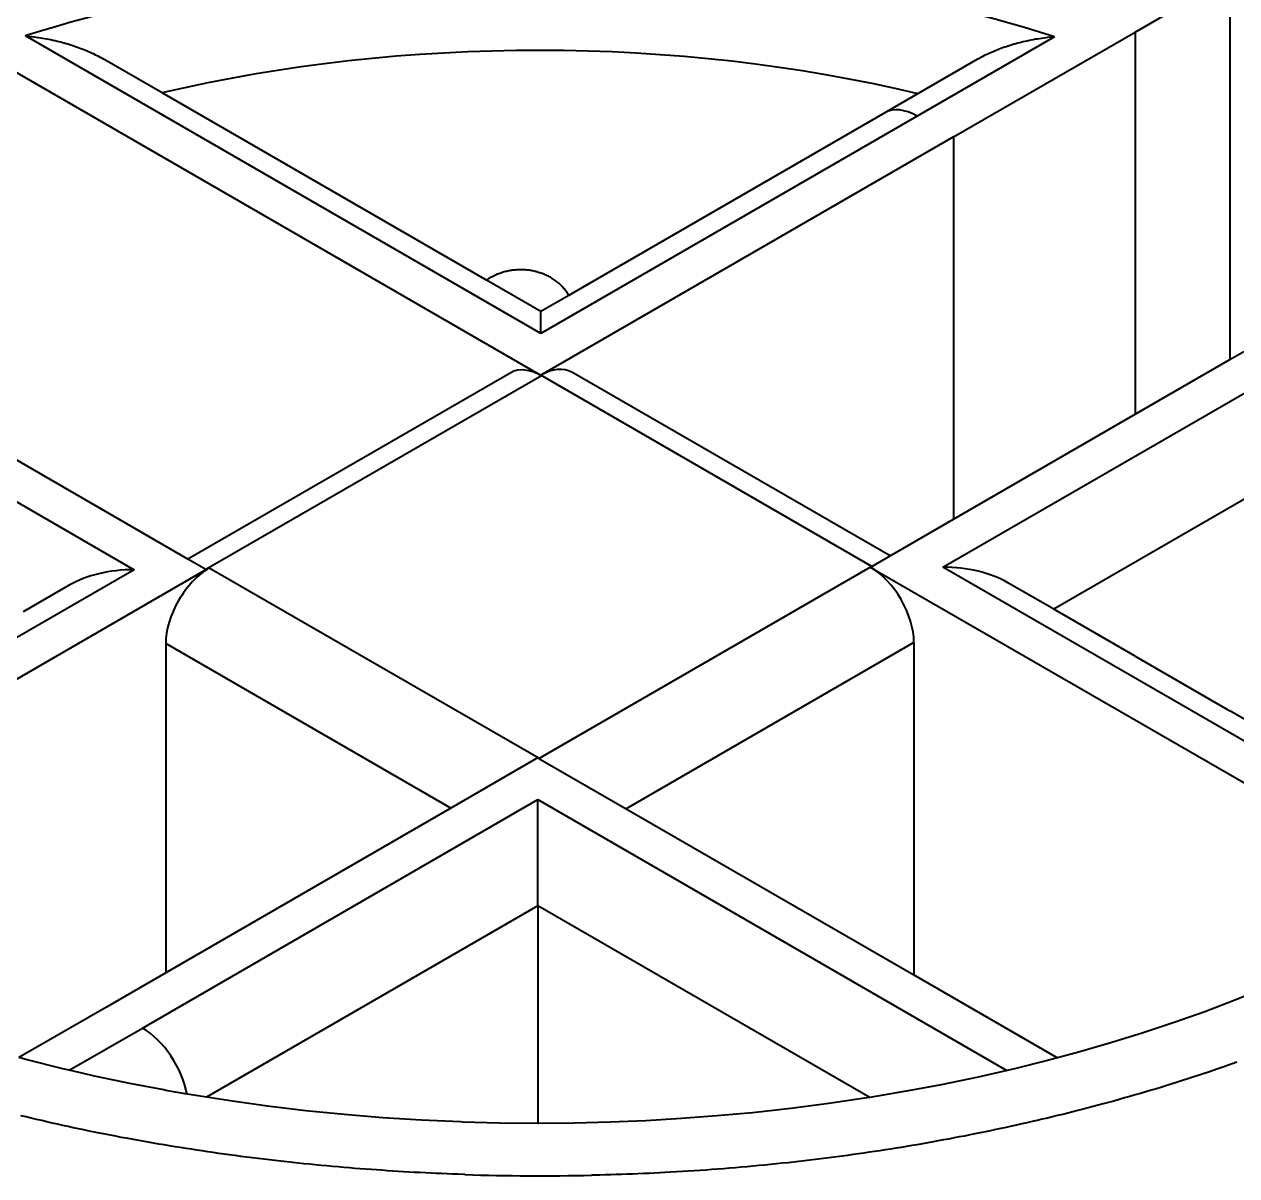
# Model space of a CAD drawing. Header units: inches. Extents: x 0.3 to 10.7, y 0.3 to 8.2.
# Drawn here: x 7.446 to 8.752, y 5.812 to 7.051 of the extents above; entities that cross this region are included whole.
import ezdxf

# ---------------------------------------------------------------- set-up
doc = ezdxf.new("R2010")
doc.units = ezdxf.units.IN
doc.header["$LTSCALE"] = 0.03937
doc.header["$MEASUREMENT"] = 0
doc.layers.add('Geometries', color=7, linetype='Continuous')

msp = doc.modelspace()

# ---------------------------------------------------------------- linework, layer by layer
at = {"layer": 'Geometries', "linetype": 'Continuous', "lineweight": 40}
for p, q in [((8.6422, 7.0429), (8.7442, 7.1022)), ((8.7442, 7.1022), (8.7442, 6.6904)), ((8.0031, 6.673), (7.3588, 7.045)), ((8.0022, 6.7184), (7.4473, 7.0388)), ((8.5555, 7.0378), (8.4076, 6.9526)), ((8.4466, 6.9302), (8.6422, 7.0429)), ((8.6422, 7.0429), (8.6422, 6.6315)), ((7.5945, 6.9775), (7.5303, 7.0145)), ((8.4726, 7.0137), (8.4085, 6.9767)), ((7.9437, 6.7759), (7.5945, 6.9775)), ((8.4085, 6.9767), (8.3727, 6.9561)), ((8.4076, 6.9526), (8.0022, 6.7184)), ((8.3727, 6.9561), (8.0377, 6.7625)), ((8.4466, 6.9302), (8.0024, 6.6735)), ((8.4466, 6.9302), (8.4466, 6.5184)), ((8.4352, 6.4669), (8.9928, 6.7891)), ((7.005, 6.7872), (7.5644, 6.4641)), ((8.0022, 6.742), (7.9437, 6.7759)), ((8.0377, 6.7625), (8.0324, 6.7595)), ((8.0324, 6.7595), (8.0022, 6.742)), ((8.7442, 6.6904), (8.7591, 6.699)), ((8.6422, 6.6315), (8.7442, 6.6904)), ((7.9699, 6.6763), (7.6223, 6.4756)), ((8.0031, 6.673), (7.6418, 6.4644)), ((8.3589, 6.4677), (8.0024, 6.6735)), ((8.3783, 6.479), (8.0356, 6.6768)), ((8.9747, 6.6644), (8.5546, 6.4216)), ((7.6223, 6.4756), (7.3588, 6.6278)), ((8.4466, 6.5184), (8.6422, 6.6315)), ((8.3783, 6.479), (8.4466, 6.5184)), ((7.6418, 6.4644), (7.6223, 6.4756)), ((8.3589, 6.4677), (8.3783, 6.479)), ((7.5644, 6.4641), (7.148, 6.2235)), ((7.6454, 6.466), (7.187, 6.2011)), ((7.6454, 6.466), (7.9994, 6.2618)), ((8.0003, 6.261), (8.3571, 6.467)), ((8.3571, 6.467), (8.8174, 6.2013)), ((8.8562, 6.2238), (8.4352, 6.4669)), ((8.5546, 6.4216), (8.5052, 6.4502)), ((7.4944, 6.4474), (7.445, 6.4188)), ((8.6422, 6.371), (8.5546, 6.4216)), ((7.9055, 6.2075), (7.5984, 6.3846)), ((7.5984, 6.3846), (7.5984, 6.0301)), ((8.4041, 6.3857), (8.0942, 6.2067)), ((8.4041, 6.3857), (8.4041, 6.0278)), ((8.6422, 6.371), (8.7411, 6.3139)), ((8.7411, 6.3139), (8.7442, 6.3121)), ((8.8912, 6.2272), (8.7442, 6.3121)), ((7.9994, 6.2618), (7.9055, 6.2075)), ((8.0003, 6.261), (8.0942, 6.2067)), ((7.5734, 5.9707), (7.9992, 6.2167)), ((7.9992, 6.2167), (8.5042, 5.925)), ((7.9055, 6.2075), (7.5984, 6.0301)), ((8.0942, 6.2067), (8.4041, 6.0278)), ((7.9992, 6.1024), (7.6423, 5.8962)), ((7.9992, 6.1024), (7.9992, 5.868)), ((8.3566, 5.896), (7.9992, 6.1024)), ((7.5984, 6.0301), (7.5346, 5.9932)), ((8.4041, 6.0278), (8.5585, 5.9386)), ((7.5346, 5.9932), (7.4403, 5.9389)), ((7.4946, 5.9253), (7.5734, 5.9707)), ((7.6215, 5.8996), (7.5984, 5.9036))]:
    msp.add_line(p, q, dxfattribs=at)
at = {"layer": 'Geometries', "linetype": 'Continuous', "lineweight": 40, "flags": 128}
for points in [[(7.4473, 7.0388), (7.4476, 7.0388), (7.4499, 7.0386), (7.4522, 7.0384), (7.4544, 7.0381), (7.4567, 7.0378), (7.459, 7.0376), (7.4613, 7.0372), (7.4635, 7.0369), (7.4658, 7.0365), (7.468, 7.0361), (7.4703, 7.0357), (7.4725, 7.0353), (7.4748, 7.0349), (7.477, 7.0344), (7.4793, 7.0339), (7.4815, 7.0334), (7.4834, 7.0329), (7.4854, 7.0324), (7.4873, 7.0319), (7.4892, 7.0314), (7.4911, 7.0308), (7.493, 7.0303), (7.4951, 7.0296), (7.4972, 7.029), (7.4993, 7.0283), (7.5014, 7.0276), (7.5035, 7.0268), (7.5052, 7.0262), (7.5069, 7.0255), (7.5086, 7.0249), (7.5103, 7.0242), (7.512, 7.0235), (7.5137, 7.0228), (7.5154, 7.0221), (7.5171, 7.0213), (7.5187, 7.0206), (7.5204, 7.0198), (7.522, 7.019), (7.5237, 7.0182), (7.5254, 7.0173), (7.5271, 7.0164), (7.5287, 7.0155), (7.53, 7.0147), (7.5303, 7.0145)], [(8.5555, 7.0378), (8.5552, 7.0378), (8.5529, 7.0376), (8.5507, 7.0374), (8.5484, 7.0371), (8.5461, 7.0368), (8.5439, 7.0366), (8.5416, 7.0362), (8.5394, 7.0359), (8.5371, 7.0355), (8.5348, 7.0352), (8.5326, 7.0348), (8.5303, 7.0343), (8.5281, 7.0339), (8.5258, 7.0334), (8.5236, 7.0329), (8.5214, 7.0324), (8.5195, 7.0319), (8.5175, 7.0314), (8.5156, 7.0309), (8.5137, 7.0304), (8.5118, 7.0299), (8.5099, 7.0293), (8.5078, 7.0287), (8.5057, 7.028), (8.5036, 7.0273), (8.5015, 7.0266), (8.4994, 7.0259), (8.4977, 7.0253), (8.496, 7.0246), (8.4943, 7.024), (8.4926, 7.0233), (8.4909, 7.0226), (8.4892, 7.0219), (8.4875, 7.0212), (8.4859, 7.0204), (8.4842, 7.0197), (8.4826, 7.0189), (8.4809, 7.0181), (8.4793, 7.0173), (8.4776, 7.0164), (8.4759, 7.0155), (8.4742, 7.0146), (8.473, 7.0139), (8.4726, 7.0137)], [(8.0324, 6.7595), (8.0319, 6.7604), (8.0313, 6.7614), (8.0307, 6.7623), (8.0301, 6.7633), (8.0294, 6.7643), (8.0287, 6.7652), (8.028, 6.7661), (8.0273, 6.767), (8.0265, 6.7678), (8.0258, 6.7687), (8.025, 6.7695), (8.0242, 6.7703), (8.0233, 6.7711), (8.0225, 6.7719), (8.0216, 6.7727), (8.0207, 6.7734), (8.0197, 6.7742), (8.0188, 6.7749), (8.0177, 6.7757), (8.0167, 6.7764), (8.0157, 6.7771), (8.0147, 6.7777), (8.0136, 6.7783), (8.0126, 6.779), (8.0115, 6.7795), (8.0105, 6.7801), (8.0094, 6.7807), (8.0083, 6.7812), (8.0071, 6.7817), (8.006, 6.7822), (8.0049, 6.7826), (8.0036, 6.7831), (8.0024, 6.7835), (8.0012, 6.7839), (7.9999, 6.7843), (7.9986, 6.7847), (7.9974, 6.785), (7.9962, 6.7853), (7.995, 6.7856), (7.9938, 6.7859), (7.9925, 6.7861), (7.9913, 6.7863), (7.99, 6.7865), (7.9888, 6.7866), (7.9875, 6.7868), (7.9862, 6.7869), (7.9849, 6.787), (7.9836, 6.7871), (7.9822, 6.7871), (7.9809, 6.7871), (7.9795, 6.7871), (7.9783, 6.7871), (7.977, 6.787), (7.9757, 6.7869), (7.9744, 6.7868), (7.9732, 6.7867), (7.9719, 6.7865), (7.9707, 6.7864), (7.9694, 6.7862), (7.9682, 6.7859), (7.9669, 6.7857), (7.9656, 6.7854), (7.9643, 6.7851), (7.963, 6.7848), (7.9618, 6.7844), (7.9605, 6.784), (7.9593, 6.7836), (7.9581, 6.7832), (7.9569, 6.7828), (7.9558, 6.7823), (7.9546, 6.7819), (7.9535, 6.7814), (7.9524, 6.7809), (7.9513, 6.7803), (7.9502, 6.7798), (7.9491, 6.7792), (7.948, 6.7786), (7.9468, 6.7779), (7.9458, 6.7772), (7.9447, 6.7765), (7.9437, 6.7759)], [(8.8174, 6.0289), (8.7869, 6.0157), (8.7524, 6.0017), (8.7172, 5.9883), (8.6844, 5.9767), (8.651, 5.9656), (8.6171, 5.9551), (8.5827, 5.9451), (8.5586, 5.9385)], [(7.4946, 5.9252), (7.4877, 5.9269), (7.4491, 5.9365), (7.4403, 5.9388)], [(8.7519, 5.9338), (8.7468, 5.932), (8.7417, 5.9302), (8.7366, 5.9284), (8.7314, 5.9267), (8.7263, 5.9249), (8.7211, 5.9232), (8.7156, 5.9213), (8.71, 5.9195), (8.7045, 5.9177), (8.6989, 5.9159), (8.6933, 5.9141), (8.6877, 5.9123), (8.6821, 5.9105), (8.6764, 5.9088), (8.6708, 5.9071), (8.6651, 5.9054), (8.6595, 5.9037), (8.6538, 5.902), (8.6481, 5.9003), (8.6424, 5.8986), (8.6366, 5.897), (8.6309, 5.8954), (8.6251, 5.8937), (8.6193, 5.8921), (8.6135, 5.8905), (8.6077, 5.889), (8.6023, 5.8875), (8.5969, 5.8861), (8.5915, 5.8846), (8.5861, 5.8832), (8.5806, 5.8818), (8.5752, 5.8805), (8.5697, 5.8791), (8.5643, 5.8777), (8.5588, 5.8764), (8.5533, 5.8751), (8.5478, 5.8737), (8.5423, 5.8724), (8.5368, 5.8712), (8.5313, 5.8699), (8.5257, 5.8686), (8.5202, 5.8674), (8.5146, 5.8661), (8.509, 5.8649), (8.5034, 5.8637), (8.4978, 5.8625), (8.4922, 5.8613), (8.4866, 5.8601), (8.481, 5.8589), (8.4754, 5.8578), (8.4698, 5.8567), (8.4685, 5.8564)], [(8.5586, 5.9385), (8.5477, 5.9357), (8.5123, 5.9269), (8.5043, 5.925)], [(7.5984, 5.9036), (7.5964, 5.904), (7.5599, 5.911), (7.5236, 5.9186), (7.4946, 5.9252)], [(8.5043, 5.925), (8.4731, 5.9179), (8.4335, 5.9097), (8.4041, 5.9041)], [(8.4041, 5.9041), (8.3936, 5.9022), (8.3566, 5.896)], [(7.6423, 5.8961), (7.6333, 5.8976), (7.6215, 5.8996)], [(7.9185, 5.8695), (7.9159, 5.8696), (7.874, 5.8715), (7.8323, 5.8741), (7.7907, 5.8775), (7.7492, 5.8817), (7.7079, 5.8867), (7.6704, 5.8918), (7.6423, 5.8961)], [(8.3566, 5.896), (8.3533, 5.8954), (8.3126, 5.8894), (8.2715, 5.8841), (8.2301, 5.8795), (8.192, 5.876), (8.1538, 5.8732), (8.1155, 5.8709), (8.0771, 5.8693), (8.0386, 5.8684), (8, 5.868), (7.9992, 5.868)], [(7.5251, 5.858), (7.5217, 5.8587), (7.516, 5.8598), (7.5103, 5.861), (7.5046, 5.8622), (7.4989, 5.8634), (7.4933, 5.8647), (7.4876, 5.8659), (7.4819, 5.8671), (7.4763, 5.8684), (7.4706, 5.8697), (7.465, 5.871), (7.4594, 5.8723), (7.4537, 5.8736), (7.4481, 5.875), (7.4425, 5.8763)], [(7.9992, 5.868), (7.9579, 5.8684), (7.9185, 5.8695)], [(7.9208, 5.813), (7.919, 5.813), (7.9131, 5.8132), (7.9072, 5.8135), (7.9014, 5.8137), (7.8955, 5.8139), (7.8897, 5.8142), (7.8838, 5.8144), (7.878, 5.8147), (7.8721, 5.815), (7.8663, 5.8153), (7.8604, 5.8156), (7.8546, 5.816), (7.8488, 5.8163), (7.8429, 5.8167), (7.8371, 5.8171), (7.8313, 5.8175), (7.8254, 5.8179), (7.8196, 5.8183), (7.8138, 5.8187), (7.8079, 5.8191), (7.8021, 5.8196), (7.7962, 5.8201), (7.7904, 5.8206), (7.7842, 5.8211), (7.778, 5.8216), (7.7718, 5.8222), (7.7657, 5.8228), (7.7595, 5.8234), (7.7533, 5.824), (7.7471, 5.8246), (7.741, 5.8252), (7.7348, 5.8259), (7.7287, 5.8265), (7.7225, 5.8272), (7.7164, 5.8279), (7.7102, 5.8286), (7.7041, 5.8294), (7.698, 5.8301), (7.6918, 5.8309), (7.6857, 5.8317), (7.6795, 5.8324), (7.6734, 5.8333), (7.6673, 5.8341), (7.6614, 5.8349), (7.6555, 5.8357), (7.6496, 5.8366), (7.6437, 5.8374), (7.6378, 5.8383), (7.632, 5.8392), (7.6261, 5.8401), (7.6203, 5.841), (7.6144, 5.8419), (7.6086, 5.8428), (7.6027, 5.8438), (7.5969, 5.8448), (7.5911, 5.8457), (7.5853, 5.8467), (7.5795, 5.8477), (7.5737, 5.8488), (7.5678, 5.8498), (7.562, 5.8509), (7.5562, 5.852), (7.5504, 5.853), (7.5447, 5.8541), (7.5389, 5.8552), (7.5332, 5.8564), (7.5275, 5.8575), (7.5251, 5.858)], [(8.4685, 5.8564), (8.4642, 5.8556), (8.4586, 5.8544), (8.4529, 5.8534), (8.4473, 5.8523), (8.4416, 5.8512), (8.436, 5.8502), (8.4303, 5.8491), (8.4246, 5.8481), (8.4189, 5.8471), (8.4132, 5.8461), (8.4075, 5.8451), (8.4018, 5.8441), (8.396, 5.8432), (8.3903, 5.8422), (8.3845, 5.8413), (8.3788, 5.8404), (8.3731, 5.8395), (8.3673, 5.8386), (8.3615, 5.8377), (8.3558, 5.8369), (8.35, 5.836), (8.3442, 5.8352), (8.3385, 5.8344), (8.3327, 5.8336), (8.3269, 5.8328), (8.3211, 5.832), (8.3153, 5.8313), (8.3095, 5.8305), (8.3037, 5.8298), (8.2979, 5.8291), (8.292, 5.8284), (8.2861, 5.8277), (8.2803, 5.827), (8.2744, 5.8264), (8.2686, 5.8257), (8.2623, 5.8251), (8.256, 5.8244), (8.2497, 5.8238), (8.2434, 5.8231), (8.2371, 5.8225), (8.2308, 5.8219), (8.2245, 5.8214), (8.2182, 5.8208), (8.2119, 5.8203), (8.2055, 5.8197), (8.1992, 5.8192), (8.1929, 5.8187), (8.1866, 5.8183), (8.1802, 5.8178), (8.1739, 5.8174), (8.1675, 5.8169), (8.1611, 5.8165), (8.1547, 5.8161), (8.1484, 5.8158), (8.142, 5.8154), (8.1361, 5.8151), (8.1303, 5.8148), (8.1244, 5.8145), (8.1186, 5.8142), (8.1127, 5.814), (8.1069, 5.8137), (8.101, 5.8135), (8.0952, 5.8133), (8.0893, 5.8131), (8.0834, 5.8129), (8.0776, 5.8127), (8.0717, 5.8125), (8.0659, 5.8124), (8.06, 5.8123), (8.0568, 5.8122)]]:
    msp.add_lwpolyline(points, dxfattribs=at)
at = {"layer": 'Geometries', "linetype": 'Continuous', "lineweight": 40}
msp.add_arc((8.0036, 8.3717), 2.5601, 268.1462, 271.1898, dxfattribs=at)
for centre, major_axis, ratio, start_param, end_param in [((7.9998, 6.4597), (-1.1452, 0), 0.57735, 4.205729, 5.215875), ((7.9998, 6.4025), (1.0752, 0), 0.57735, 1.180923, 1.957361), ((8.4077, 6.8955), (-0.0351, 0.0605), 0.576618, 5.496707, 6.281472), ((8.4077, 6.8955), (-0.0351, 0.0605), 0.576618, 6.281472, 6.282328), ((8.0022, 6.6612), (0, -0.0808), 0.00016, 2.356063, 3.1415), ((8.0031, 6.6187), (-0.0332, 0.0575), 0.577305, 5.497831, 6.283224), ((8.0024, 6.6193), (-0.0332, -0.0575), 0.577092, 3.141369, 3.926767), ((7.5644, 6.407), (-0.099, 0), 0.577502, 4.712296, 5.497919), ((7.6454, 6.4118), (-0.0332, -0.0575), 0.577092, 3.926763, 5.497563), ((8.3571, 6.4128), (0.0332, -0.0575), 0.577305, 0.785437, 2.356233), ((8.4352, 6.4097), (0.099, 0), 0.577502, 0.785267, 1.570704), ((7.9992, 6.1595), (0, 0.0808), 0.00016, 3.926859, 5.497656), ((7.5734, 5.9135), (-0.035, 0.0606), 0.577609, 4.170855, 5.497563)]:
    msp.add_ellipse(centre, major_axis=major_axis, ratio=ratio, start_param=start_param, end_param=end_param, dxfattribs=at)

doc.saveas('drawing.dxf')
